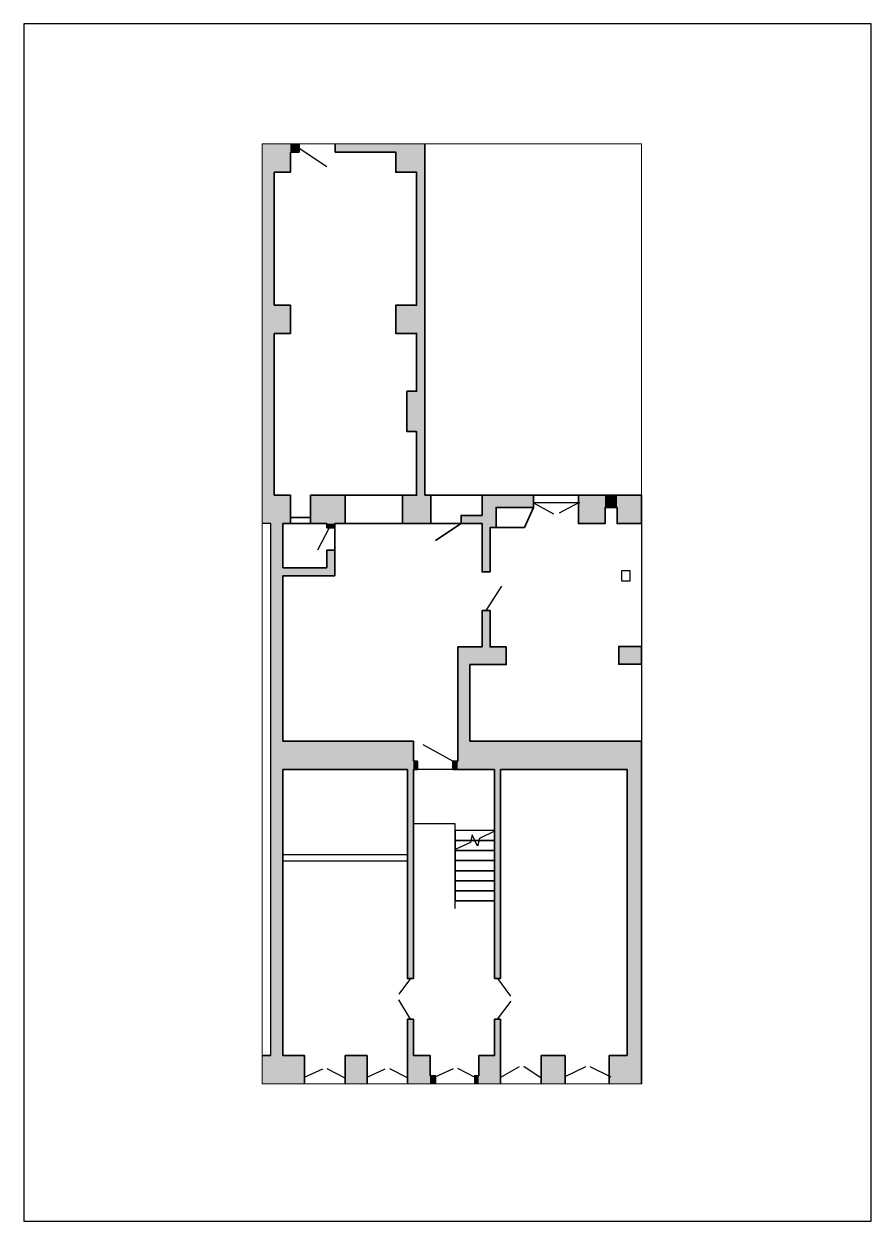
# Paper-space layout 'Layout1' of a CAD drawing. Header units: millimetres. Extents: x 64 to 274, y 59 to 356.
# The model-space entities are those that its viewports show. They can reach past a viewport. Long polylines and large blocks are cut down to what shows.
import ezdxf

# ---------------------------------------------------------------- set-up
doc = ezdxf.new("R2010")
doc.units = ezdxf.units.MM
doc.linetypes.add('Projeção', pattern=[396.875, 238.125, -158.75])
for name, color, linetype, lineweight in [('A-ALV-___-___-EXI', 250, 'Continuous', 35), ('A-ESC-___-___-EXI', 250, 'Continuous', 25), ('A-JAN-___-___-EXI', 250, 'Continuous', 25), ('A-PIL-___-___-EXI', 250, 'Continuous', 25), ('A-PIS-___-___-EXI', 250, 'Continuous', 25), ('A-POR-___-___-EXI', 250, 'Continuous', 25)]:
    doc.layers.add(name, color=color, linetype=linetype, lineweight=lineweight)

# ---------------------------------------------------------------- blocks, each defined once
blk = doc.blocks.new('SVG - A4-23055967-Não nomeada')
at = {"layer": 'A-PIL-___-___-EXI'}
for p, q in [((64.29, 356.5), (64.29, 59.5)), ((274.29, 356.5), (64.29, 356.5)), ((274.29, 59.5), (274.29, 356.5)), ((64.29, 59.5), (274.29, 59.5))]:
    blk.add_line(p, q, dxfattribs=at)

msp = doc.modelspace()

# ---------------------------------------------------------------- hatches: boundary and pattern name
at = {"layer": 'A-ALV-___-___-EXI'}
for points in [[(-12976, -6684), (-12976, -5984), (-13676, -5984), (-13676, -6684), (-13376, -6684)], [(-12756, -6184), (-12756, -5984), (-12976, -5984), (-12976, -6184)], [(-10365, -6184), (-10365, -5984), (-11865, -5984), (-11865, -6184)], [(-9646, -6684), (-9646, -5984), (-10365, -5984), (-10365, -6684), (-9846, -6684)], [(-13676, -15400), (-13376, -15400), (-13376, -6684), (-13676, -6684)], [(-9646, -12120), (-9646, -6684), (-9846, -6684), (-9846, -12120)], [(-12976, -10684), (-12976, -9984), (-13376, -9984), (-13376, -10684)], [(-9846, -10684), (-9846, -9984), (-10365, -9984), (-10365, -10684)], [(-10086, -13120), (-9646, -13120), (-9646, -12120), (-10086, -12120)], [(-9646, -14700), (-9646, -13120), (-9846, -13120), (-9846, -14700)], [(-13163, -15400), (-12976, -15400), (-12976, -14700), (-13376, -14700), (-13376, -15400)], [(-11616, -15400), (-11616, -14700), (-12476, -14700), (-12476, -15400), (-11876, -15400)], [(-9496, -15400), (-9496, -14700), (-10196, -14700), (-10196, -15400)], [(-6946, -15000), (-6946, -14700), (-8226, -14700), (-8226, -15000), (-7876, -15000)], [(-5176, -15400), (-5176, -14700), (-5836, -14700), (-5836, -15400)], [(-4876, -15000), (-4876, -14700), (-5176, -14700), (-5176, -15000)], [(-4276, -15400), (-4276, -14700), (-4876, -14700), (-4876, -15400)], [(-7876, -15500), (-7876, -15000), (-8226, -15000), (-8226, -15500), (-8026, -15500)], [(-13463, -28600), (-13163, -28600), (-13163, -15400), (-13463, -15400), (-13463, -16371)], [(-11876, -15510), (-11876, -15400), (-12076, -15400), (-12076, -15510)], [(-8226, -15400), (-8226, -15200), (-8746, -15200), (-8746, -15400)], [(-8026, -16600), (-8026, -15500), (-8226, -15500), (-8226, -16600)], [(-11876, -16500), (-11876, -16060), (-12076, -16060), (-12076, -16500)], [(-11876, -16700), (-11876, -16500), (-13163, -16500), (-13163, -16700)], [(-8026, -18460), (-8026, -17560), (-8226, -17560), (-8226, -18460)], [(-8526, -20800), (-8526, -18460), (-8826, -18460), (-8826, -20800)], [(-7626, -18900), (-7626, -18460), (-8526, -18460), (-8526, -18900)], [(-4276, -18890), (-4276, -18450), (-4836, -18450), (-4836, -18890)], [(-9925, -21500), (-9925, -20800), (-13163, -20800), (-13163, -21500), (-10075, -21500)], [(-4276, -21500), (-4276, -20800), (-8826, -20800), (-8826, -21500), (-4626, -21500)], [(-9825, -21500), (-9825, -21300), (-9925, -21300), (-9925, -21500)], [(-8826, -21500), (-8826, -21300), (-8946, -21300), (-8946, -21500)], [(-9925, -26690), (-9925, -21500), (-10075, -21500), (-10075, -26690)], [(-7765, -26690), (-7765, -21500), (-7915, -21500), (-7915, -26690)], [(-4276, -28600), (-4276, -21500), (-4626, -21500), (-4626, -28600)], [(-9925, -28600), (-9925, -27700), (-10075, -27700), (-10075, -28600)], [(-7765, -28600), (-7765, -27700), (-7915, -27700), (-7915, -28600)], [(-12626, -29300), (-12626, -28600), (-13676, -28600), (-13676, -29300)], [(-11076, -29300), (-11076, -28600), (-11616, -28600), (-11616, -29300)], [(-9515, -29300), (-9515, -28600), (-10075, -28600), (-10075, -29300)], [(-8305, -29300), (-7765, -29300), (-7765, -28600), (-8305, -28600), (-8305, -29100)], [(-6165, -29300), (-6165, -28600), (-6756, -28600), (-6756, -29300)], [(-4276, -29300), (-4276, -28600), (-5076, -28600), (-5076, -29300)], [(-9380, -29300), (-9380, -29100), (-9515, -29100), (-9515, -29300)], [(-8305, -29300), (-8305, -29100), (-8405, -29100), (-8405, -29300)]]:
    msp.add_hatch(color=11, dxfattribs=at).paths.add_polyline_path(points)

# ---------------------------------------------------------------- linework, layer by layer
at = {"layer": 'A-ALV-___-___-EXI', "color": 7, "lineweight": 35}
for p, q in [((-12976, -6684), (-12976, -6184)), ((-12976, -6184), (-12756, -6184)), ((-12756, -6184), (-12756, -5984)), ((-12756, -5984), (-11865, -5984)), ((-11865, -5984), (-9646, -5984)), ((-9646, -5984), (-9646, -14700)), ((-13376, -9984), (-13376, -6684)), ((-13376, -6684), (-12976, -6684)), ((-12976, -9984), (-13376, -9984)), ((-12976, -10684), (-12976, -9984)), ((-13376, -14700), (-13376, -10684)), ((-13376, -10684), (-12976, -10684)), ((-12976, -14700), (-13376, -14700)), ((-12976, -15400), (-12976, -14700)), ((-11616, -14700), (-12476, -14700)), ((-12476, -14700), (-12476, -15400)), ((-11616, -15400), (-11616, -14700)), ((-9646, -14700), (-9496, -14700)), ((-9496, -14700), (-9496, -15400)), ((-13163, -16500), (-13163, -15400)), ((-13163, -15400), (-12976, -15400)), ((-12976, -15400), (-12976, -15252)), ((-12976, -15252), (-12476, -15252)), ((-12476, -15400), (-12976, -15400)), ((-12476, -15252), (-12476, -15400)), ((-12476, -15400), (-12076, -15400)), ((-12076, -15400), (-12076, -15510)), ((-11876, -15510), (-11876, -15400)), ((-11876, -15400), (-11616, -15400)), ((-9496, -15400), (-8746, -15400)), ((-12076, -15510), (-11876, -15510)), ((-11876, -16060), (-12076, -16060)), ((-12076, -16060), (-12076, -16500)), ((-12076, -16500), (-13163, -16500)), ((-13163, -20800), (-13163, -16700))]:
    msp.add_line(p, q, dxfattribs=at)
at = {"layer": 'A-ALV-___-___-EXI'}
for p, q in [((-5836, -14700), (-4276, -14700)), ((-4276, -14700), (-4276, -15400)), ((-11876, -16700), (-11876, -16060)), ((-13163, -20800), (-13163, -16700)), ((-13163, -16700), (-11876, -16700)), ((-9925, -20800), (-13163, -20800)), ((-9925, -21300), (-9925, -20800)), ((-4276, -20800), (-4276, -29300)), ((-9825, -21300), (-9925, -21300)), ((-9825, -21500), (-9825, -21300)), ((-8946, -21500), (-8946, -21300)), ((-9925, -21500), (-9825, -21500)), ((-7915, -21500), (-8946, -21500)), ((-7915, -26690), (-7915, -21500)), ((-4626, -21500), (-7765, -21500)), ((-7765, -21500), (-7765, -26690)), ((-4626, -28600), (-4626, -21500)), ((-7765, -26690), (-7915, -26690)), ((-5076, -29300), (-5076, -28600)), ((-5076, -28600), (-4626, -28600)), ((-4276, -29300), (-5076, -29300))]:
    msp.add_line(p, q, dxfattribs=at)
at = {"layer": 'A-ALV-___-___-EXI', "color": 7, "lineweight": 35}
for points in [[(-11865, -5984), (-11865, -6184), (-10365, -6184), (-10365, -6684), (-9846, -6684), (-9846, -9984), (-10365, -9984), (-10365, -10684), (-9846, -10684), (-9846, -12120), (-10086, -12120), (-10086, -13120), (-9846, -13120), (-9846, -14700), (-10196, -14700), (-10196, -15400), (-9496, -15400)], [(-9496, -14700), (-6946, -14700), (-5836, -14700), (-5836, -15400), (-5176, -15400), (-5176, -15000), (-4876, -15000), (-4876, -15400), (-4276, -15400)], [(-7876, -15500), (-7876, -15000), (-6946, -15000)], [(-4276, -20800), (-8526, -20800), (-8526, -18900), (-7626, -18900), (-7626, -18460), (-8026, -18460), (-8026, -17560), (-8226, -17560), (-8226, -18460), (-8826, -18460), (-8826, -21300), (-8946, -21300)], [(-13463, -28600), (-13676, -28600), (-13676, -29300), (-12626, -29300)]]:
    msp.add_lwpolyline(points, dxfattribs=at)
at = {"layer": 'A-ALV-___-___-EXI'}
msp.add_lwpolyline([(-10196, -15400), (-10196, -14700), (-11616, -14700), (-11616, -15400)], close=True, dxfattribs=at)
at = {"layer": 'A-ALV-___-___-EXI', "color": 7, "lineweight": 35}
for points in [[(-6946, -15000), (-6946, -14700), (-8226, -14700), (-8226, -15200), (-8746, -15200), (-8746, -15400), (-8226, -15400), (-8226, -16600), (-8026, -16600), (-8026, -15500), (-7876, -15500), (-7176, -15500)], [(-4276, -18890), (-4276, -18450), (-4836, -18450), (-4836, -18890)], [(-9515, -28600), (-9925, -28600), (-9925, -27700), (-10075, -27700), (-10075, -29300), (-9380, -29300), (-9380, -29100), (-9515, -29100)], [(-7765, -27700), (-7915, -27700), (-7915, -28600), (-8305, -28600), (-8305, -29100), (-8405, -29100), (-8405, -29300), (-7765, -29300)], [(-11076, -29300), (-11076, -28600), (-11616, -28600), (-11616, -29300)], [(-6165, -29300), (-6165, -28600), (-6756, -28600), (-6756, -29300)]]:
    msp.add_lwpolyline(points, close=True, dxfattribs=at)
at = {"layer": 'A-ALV-___-___-EXI'}
for points in [[(-9925, -21500), (-9925, -26690), (-10075, -26690), (-10075, -21500), (-13163, -21500), (-13163, -28600), (-13163, -21500)], [(-4676, -29300), (-12626, -29300), (-12626, -28600), (-13163, -28600)]]:
    msp.add_lwpolyline(points, dxfattribs=at)
at = {"layer": 'A-ESC-___-___-EXI'}
msp.add_line((-8888, -23054), (-8888, -22854), dxfattribs=at)
msp.add_lwpolyline([(-8888, -24954), (-8888, -22854), (-9925, -22854)], dxfattribs=at)
at = {"layer": 'A-ESC-___-___-EXI', "linetype": 'Projeção'}
msp.add_lwpolyline([(-7915, -23014), (-8888, -23014), (-8888, -23491), (-8888, -23514), (-8888, -23764), (-8888, -24014), (-8888, -24264), (-8888, -24514), (-8888, -24764), (-7915, -24764), (-8888, -24764)], dxfattribs=at)
at = {"layer": 'A-ESC-___-___-EXI', "linetype": 'Continuous'}
msp.add_lwpolyline([(-7915, -23037), (-8288, -23211), (-8335, -23405), (-8467, -23122), (-8515, -23317), (-8888, -23491)], dxfattribs=at)
at = {"layer": 'A-ESC-___-___-EXI'}
for points in [[(-8888, -23264), (-8502, -23264), (-8401, -23264), (-8502, -23264)], [(-8401, -23264), (-8301, -23264), (-7915, -23264), (-8301, -23264)], [(-8888, -23514), (-7915, -23514)], [(-8888, -23764), (-7915, -23764)], [(-8888, -24014), (-7915, -24014)], [(-8888, -24264), (-7915, -24264)], [(-8888, -24514), (-7915, -24514)]]:
    msp.add_lwpolyline(points, close=True, dxfattribs=at)
at = {"layer": 'A-JAN-___-___-EXI'}
for p, q in [((-12626, -29140), (-12173, -28929)), ((-11616, -29160), (-12061, -28933)), ((-11076, -29140), (-10623, -28929)), ((-10075, -29155), (-10511, -28933)), ((-7302, -28879), (-7765, -29146)), ((-6756, -29160), (-7187, -28869)), ((-6165, -29120), (-5648, -28868)), ((-5555, -28872), (-5034, -29127))]:
    msp.add_line(p, q, dxfattribs=at)
at = {"layer": 'A-PIL-___-___-EXI'}
msp.add_lwpolyline([(-4562, -16567), (-4562, -16827), (-4762, -16827), (-4762, -16567)], close=True, dxfattribs=at)
at = {"layer": 'A-PIS-___-___-EXI'}
msp.add_line((-4276, -15400), (-4276, -20800), dxfattribs=at)
msp.add_lwpolyline([(-13463, -16482), (-13463, -15400), (-13676, -15400), (-13676, -16482), (-13676, -20800), (-13676, -28600), (-13463, -28600), (-13463, -15400), (-13676, -15400), (-13676, -5984), (-12756, -5984)], dxfattribs=at)
msp.add_lwpolyline([(-13163, -23775), (-13163, -23615), (-10075, -23615), (-10075, -23775)], close=True, dxfattribs=at)
at = {"layer": 'A-POR-___-___-EXI'}
for p, q in [((-12756, -6084), (-12076, -6543)), ((-5836, -14889), (-6313, -15143)), ((-12016, -15510), (-12308, -16060)), ((-8126, -17560), (-7734, -16956)), ((-8946, -21300), (-9681, -20893)), ((-8826, -21500), (-9925, -21500)), ((-10000, -26690), (-10288, -27073)), ((-7840, -26690), (-7522, -27127)), ((-10000, -27700), (-10288, -27220)), ((-7840, -27700), (-7503, -27253)), ((-9386, -29132), (-8933, -28921)), ((-8376, -29152), (-8822, -28925))]:
    msp.add_line(p, q, dxfattribs=at)
at = {"layer": 'A-POR-___-___-EXI', "color": 7, "lineweight": 35}
for p, q in [((-8746, -15400), (-9376, -15825)), ((-11876, -15510), (-11876, -16060))]:
    msp.add_line(p, q, dxfattribs=at)
at = {"layer": 'A-POR-___-___-EXI'}
msp.add_lwpolyline([(-5804, -14889), (-6946, -14889), (-6456, -15161)], dxfattribs=at)

psp = doc.layouts.get("Layout1")

# ---------------------------------------------------------------- block references
at = {"layer": 'A-POR-___-___-EXI'}
psp.add_blockref('SVG - A4-23055967-Não nomeada', (0, 0), dxfattribs=at)

# ---------------------------------------------------------------- viewports
at = {"layer": 'A-JAN-___-___-EXI'}
psp.add_viewport(center=(170.35, 210.14), size=(94, 233.156), view_center_point=(-8975.82, -17642.03), view_height=23315.633, dxfattribs=at)

doc.saveas('drawing.dxf')
